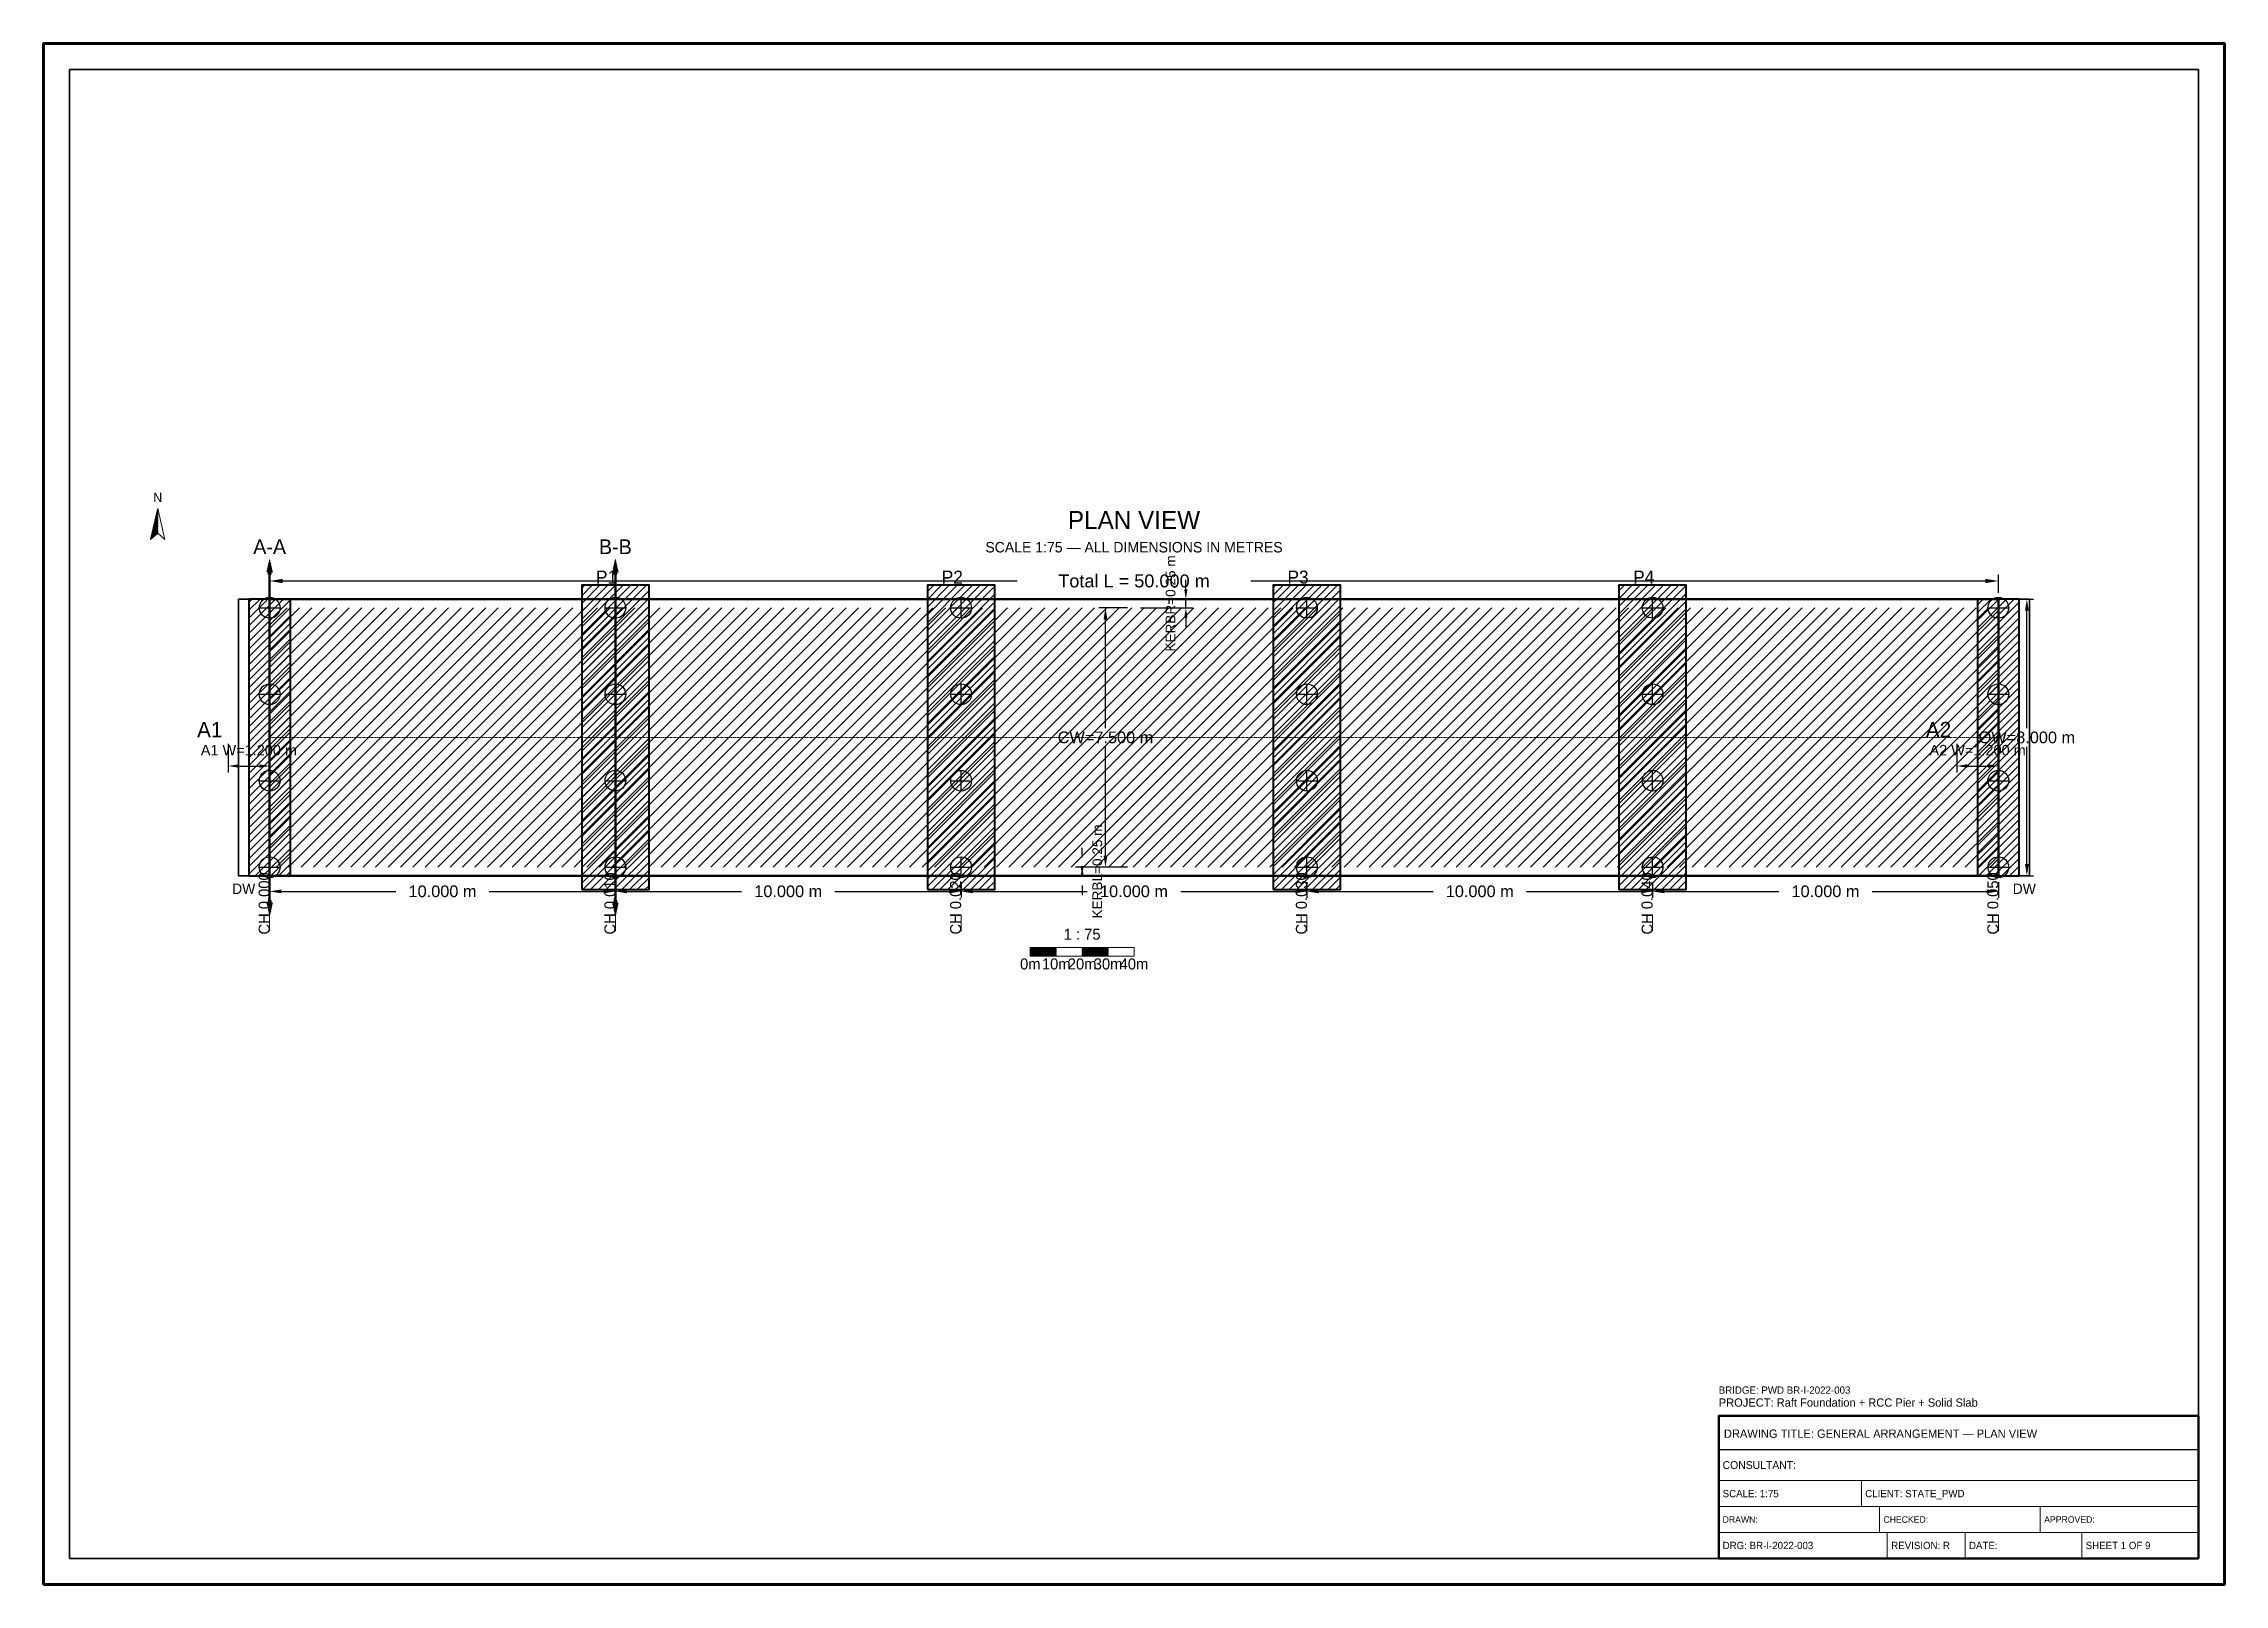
# Model space of a CAD drawing. Header units: metres. Extents: x 0 to 841, y 0 to 594.
import ezdxf
from ezdxf.enums import TextEntityAlignment as Align

# ---------------------------------------------------------------- set-up
doc = ezdxf.new("R2010")
doc.units = ezdxf.units.M
doc.linetypes.add('CENTER', pattern=[1.5, 0.75, -0.25, 0.25, -0.25])
doc.linetypes.add('DASHED', pattern=[0.5, 0.375, -0.125])
for name, color, linetype, lineweight in [('BORDER-INNER', 7, 'Continuous', 35), ('BORDER-OUTER', 7, 'Continuous', 70), ('CIVIL-CHAINAGE', 7, 'Continuous', 18), ('DIM-CHAINAGE', 3, 'Continuous', 18), ('DIM-LINEAR', 3, 'Continuous', 18), ('STRUC-CENTRE', 6, 'CENTER', 18), ('STRUC-HATCHING', 8, 'Continuous', 18), ('STRUC-OUTLINE', 1, 'Continuous', 50), ('STRUC-SECTION', 2, 'Continuous', 35), ('SUB-ABUT', 3, 'Continuous', 35), ('SUB-BEARING', 5, 'Continuous', 25), ('SUB-DIRT-WALL', 3, 'Continuous', 35), ('SUB-PIER', 2, 'Continuous', 35), ('SUPER-DECK', 2, 'Continuous', 50), ('SYM-NORTHARROW', 7, 'Continuous', 18), ('SYM-SCALE', 7, 'Continuous', 13), ('TEXT-GENERAL', 7, 'Continuous', 18), ('TEXT-HEADER', 7, 'Continuous', 25), ('TEXT-SPEC', 7, 'Continuous', 13), ('TEXT-TITLE', 7, 'Continuous', 25), ('TITLEBLK-BOX', 7, 'Continuous', 50), ('TITLEBLK-TEXT', 7, 'Continuous', 18)]:
    doc.layers.add(name, color=color, linetype=linetype, lineweight=lineweight)
doc.styles.add('BRIDGE_STD', font='Arial.ttf')
doc.dimstyles.new('pmb100', dxfattribs={"dimtxt": 2.5, "dimasz": 0.9375, "dimexe": 2.5, "dimexo": 2.5, "dimtad": 0, "dimtih": 1, "dimdec": 0, "dimtxsty": 'BRIDGE_STD', "dimcen": 2.5, "dimazin": 3, "dimtfac": 1, "dimtmove": 0, "dimatfit": 3})

msp = doc.modelspace()

# ---------------------------------------------------------------- hatches: boundary and pattern name
at = {"layer": 'STRUC-HATCHING'}
h = msp.add_hatch(dxfattribs=at)
h.set_pattern_fill('ANSI31', scale=1.06667)
h.paths.add_polyline_path([(87.17, 276.5), (753.83, 276.5), (753.83, 376.5), (87.17, 376.5)])
at = {"layer": 'STRUC-SECTION'}
h = msp.add_hatch(dxfattribs=at)
h.set_pattern_fill('SOLID')
h.paths.add_polyline_path([(86.12, 390.28), (88.22, 390.28), (87.17, 395.08)])
h = msp.add_hatch(dxfattribs=at)
h.set_pattern_fill('SOLID')
h.paths.add_polyline_path([(219.45, 390.28), (221.55, 390.28), (220.5, 395.08)])
h = msp.add_hatch(dxfattribs=at)
h.set_pattern_fill('SOLID')
h.paths.add_polyline_path([(86.12, 262.72), (88.22, 262.72), (87.17, 257.92)])
h = msp.add_hatch(dxfattribs=at)
h.set_pattern_fill('SOLID')
h.paths.add_polyline_path([(219.45, 262.72), (221.55, 262.72), (220.5, 257.92)])
at = {"layer": 'SUB-ABUT'}
h = msp.add_hatch(dxfattribs=at)
h.set_pattern_fill('ANSI31', scale=0.66667)
h.paths.add_polyline_path([(79.17, 273.17), (95.17, 273.17), (95.17, 379.83), (79.17, 379.83)])
h = msp.add_hatch(dxfattribs=at)
h.set_pattern_fill('ANSI31', scale=0.666667)
h.paths.add_polyline_path([(745.83, 273.17), (761.83, 273.17), (761.83, 379.83), (745.83, 379.83)])
at = {"layer": 'SUB-PIER'}
h = msp.add_hatch(dxfattribs=at)
h.set_pattern_fill('ANSI31', scale=0.666667)
h.paths.add_polyline_path([(207.5, 267.83), (233.5, 267.83), (233.5, 385.17), (207.5, 385.17)])
h = msp.add_hatch(dxfattribs=at)
h.set_pattern_fill('ANSI31', scale=0.666667)
h.paths.add_polyline_path([(340.83, 267.83), (366.83, 267.83), (366.83, 385.17), (340.83, 385.17)])
h = msp.add_hatch(dxfattribs=at)
h.set_pattern_fill('ANSI31', scale=0.666667)
h.paths.add_polyline_path([(474.17, 267.83), (500.17, 267.83), (500.17, 385.17), (474.17, 385.17)])
h = msp.add_hatch(dxfattribs=at)
h.set_pattern_fill('ANSI31', scale=0.666667)
h.paths.add_polyline_path([(607.5, 267.83), (633.5, 267.83), (633.5, 385.17), (607.5, 385.17)])
at = {"layer": 'SYM-NORTHARROW'}
h = msp.add_hatch(dxfattribs=at)
h.set_pattern_fill('SOLID')
h.paths.add_polyline_path([(44, 414.83), (41.2, 402.83), (44, 405.23)])
at = {"layer": 'SYM-SCALE'}
h = msp.add_hatch(dxfattribs=at)
h.set_pattern_fill('SOLID')
h.paths.add_polyline_path([(380.5, 242.17), (390.5, 242.17), (390.5, 245.57), (380.5, 245.57)])
h = msp.add_hatch(dxfattribs=at)
h.set_pattern_fill('SOLID')
h.paths.add_polyline_path([(400.5, 242.17), (410.5, 242.17), (410.5, 245.57), (400.5, 245.57)])

# ---------------------------------------------------------------- linework, layer by layer
at = {"layer": 'BORDER-INNER'}
msp.add_lwpolyline([(10, 10), (831, 10), (831, 584), (10, 584), (10, 10)], dxfattribs=at)
at = {"layer": 'BORDER-OUTER'}
msp.add_lwpolyline([(0, 0), (841, 0), (841, 594), (0, 594), (0, 0)], dxfattribs=at)
at = {"layer": 'CIVIL-CHAINAGE'}
for p, q in [((87.17, 258.17), (87.17, 251.79)), ((220.5, 258.17), (220.5, 251.79)), ((353.83, 258.17), (353.83, 251.79)), ((487.17, 258.17), (487.17, 251.79)), ((620.5, 258.17), (620.5, 251.79)), ((753.83, 258.17), (753.83, 251.79))]:
    msp.add_line(p, q, dxfattribs=at)
at = {"layer": 'STRUC-CENTRE'}
msp.add_line((87.17, 326.5), (753.83, 326.5), dxfattribs=at)
at = {"layer": 'STRUC-OUTLINE', "lineweight": 50}
msp.add_lwpolyline([(87.17, 273.17), (87.17, 379.83), (753.83, 379.83), (753.83, 273.17), (87.17, 273.17)], dxfattribs=at)
at = {"layer": 'STRUC-SECTION', "color": 1, "linetype": 'DASHED', "lineweight": 50}
for p, q in [((87.17, 389.83), (87.17, 263.17)), ((220.5, 389.83), (220.5, 263.17))]:
    msp.add_line(p, q, dxfattribs=at)
at = {"layer": 'STRUC-SECTION', "color": 1}
for points in [[(86.72, 389.38), (87.62, 389.38), (87.62, 390.28), (86.72, 390.28), (86.72, 389.38)], [(220.05, 389.38), (220.95, 389.38), (220.95, 390.28), (220.05, 390.28), (220.05, 389.38)], [(86.72, 262.72), (87.62, 262.72), (87.62, 263.62), (86.72, 263.62), (86.72, 262.72)], [(220.05, 262.72), (220.95, 262.72), (220.95, 263.62), (220.05, 263.62), (220.05, 262.72)]]:
    msp.add_lwpolyline(points, dxfattribs=at)
at = {"layer": 'SUB-ABUT', "lineweight": 40}
for points in [[(79.17, 273.17), (95.17, 273.17), (95.17, 379.83), (79.17, 379.83), (79.17, 273.17)], [(745.83, 273.17), (761.83, 273.17), (761.83, 379.83), (745.83, 379.83), (745.83, 273.17)]]:
    msp.add_lwpolyline(points, dxfattribs=at)
at = {"layer": 'SUB-BEARING'}
for p, q in [((87.17, 372.5), (87.17, 380.5)), ((220.5, 372.5), (220.5, 380.5)), ((353.83, 372.5), (353.83, 380.5)), ((487.17, 372.5), (487.17, 380.5)), ((620.5, 372.5), (620.5, 380.5)), ((753.83, 372.5), (753.83, 380.5)), ((83.17, 376.5), (91.17, 376.5)), ((216.5, 376.5), (224.5, 376.5)), ((349.83, 376.5), (357.83, 376.5)), ((483.17, 376.5), (491.17, 376.5)), ((616.5, 376.5), (624.5, 376.5)), ((749.83, 376.5), (757.83, 376.5)), ((87.17, 339.17), (87.17, 347.17)), ((220.5, 339.17), (220.5, 347.17)), ((353.83, 339.17), (353.83, 347.17)), ((487.17, 339.17), (487.17, 347.17)), ((620.5, 339.17), (620.5, 347.17)), ((753.83, 339.17), (753.83, 347.17)), ((83.17, 343.17), (91.17, 343.17)), ((216.5, 343.17), (224.5, 343.17)), ((349.83, 343.17), (357.83, 343.17)), ((483.17, 343.17), (491.17, 343.17)), ((616.5, 343.17), (624.5, 343.17)), ((749.83, 343.17), (757.83, 343.17)), ((87.17, 305.83), (87.17, 313.83)), ((220.5, 305.83), (220.5, 313.83)), ((353.83, 305.83), (353.83, 313.83)), ((487.17, 305.83), (487.17, 313.83)), ((620.5, 305.83), (620.5, 313.83)), ((753.83, 305.83), (753.83, 313.83)), ((83.17, 309.83), (91.17, 309.83)), ((216.5, 309.83), (224.5, 309.83)), ((349.83, 309.83), (357.83, 309.83)), ((483.17, 309.83), (491.17, 309.83)), ((616.5, 309.83), (624.5, 309.83)), ((749.83, 309.83), (757.83, 309.83)), ((87.17, 272.5), (87.17, 280.5)), ((220.5, 272.5), (220.5, 280.5)), ((353.83, 272.5), (353.83, 280.5)), ((487.17, 272.5), (487.17, 280.5)), ((620.5, 272.5), (620.5, 280.5)), ((753.83, 272.5), (753.83, 280.5)), ((83.17, 276.5), (91.17, 276.5)), ((216.5, 276.5), (224.5, 276.5)), ((349.83, 276.5), (357.83, 276.5)), ((483.17, 276.5), (491.17, 276.5)), ((616.5, 276.5), (624.5, 276.5)), ((749.83, 276.5), (757.83, 276.5))]:
    msp.add_line(p, q, dxfattribs=at)
for centre in [(87.17, 376.5), (220.5, 376.5), (353.83, 376.5), (487.17, 376.5), (620.5, 376.5), (753.83, 376.5), (87.17, 343.17), (220.5, 343.17), (353.83, 343.17), (487.17, 343.17), (620.5, 343.17), (753.83, 343.17), (87.17, 309.83), (220.5, 309.83), (353.83, 309.83), (487.17, 309.83), (620.5, 309.83), (753.83, 309.83), (87.17, 276.5), (220.5, 276.5), (353.83, 276.5), (487.17, 276.5), (620.5, 276.5), (753.83, 276.5)]:
    msp.add_circle(centre, 4, dxfattribs=at)
at = {"layer": 'SUB-DIRT-WALL', "lineweight": 35}
for points in [[(75.17, 273.17), (79.17, 273.17), (79.17, 379.83), (75.17, 379.83), (75.17, 273.17)], [(761.83, 273.17), (765.83, 273.17), (765.83, 379.83), (761.83, 379.83), (761.83, 273.17)]]:
    msp.add_lwpolyline(points, dxfattribs=at)
at = {"layer": 'SUB-PIER', "lineweight": 40}
for points in [[(207.5, 267.83), (233.5, 267.83), (233.5, 385.17), (207.5, 385.17), (207.5, 267.83)], [(340.83, 267.83), (366.83, 267.83), (366.83, 385.17), (340.83, 385.17), (340.83, 267.83)], [(474.17, 267.83), (500.17, 267.83), (500.17, 385.17), (474.17, 385.17), (474.17, 267.83)], [(607.5, 267.83), (633.5, 267.83), (633.5, 385.17), (607.5, 385.17), (607.5, 267.83)]]:
    msp.add_lwpolyline(points, dxfattribs=at)
at = {"layer": 'SUPER-DECK', "lineweight": 30}
msp.add_lwpolyline([(87.17, 273.17), (87.17, 379.83), (753.83, 379.83), (753.83, 273.17), (87.17, 273.17)], dxfattribs=at)
at = {"layer": 'SYM-NORTHARROW'}
msp.add_lwpolyline([(44, 414.83), (41.2, 402.83), (44, 405.23), (46.8, 402.83), (44, 414.83)], dxfattribs=at)
at = {"layer": 'SYM-SCALE'}
msp.add_lwpolyline([(380.5, 242.17), (420.5, 242.17), (420.5, 245.57), (380.5, 245.57), (380.5, 242.17)], dxfattribs=at)
at = {"layer": 'TITLEBLK-BOX', "lineweight": 50}
msp.add_lwpolyline([(646, 10), (831, 10), (831, 65), (646, 65), (646, 10)], dxfattribs=at)
at = {"layer": 'TITLEBLK-BOX', "lineweight": 30}
msp.add_lwpolyline([(646, 52), (831, 52), (831, 65), (646, 65), (646, 52)], dxfattribs=at)
at = {"layer": 'TITLEBLK-BOX', "lineweight": 18}
for points in [[(646, 40), (831, 40), (831, 52), (646, 52), (646, 40)], [(646, 30), (701, 30), (701, 40), (646, 40), (646, 30)], [(701, 30), (831, 30), (831, 40), (701, 40), (701, 30)], [(646, 20), (708, 20), (708, 30), (646, 30), (646, 20)], [(708, 20), (770, 20), (770, 30), (708, 30), (708, 20)], [(770, 20), (831, 20), (831, 30), (770, 30), (770, 20)], [(646, 10), (711, 10), (711, 20), (646, 20), (646, 10)], [(711, 10), (741, 10), (741, 20), (711, 20), (711, 10)], [(741, 10), (786, 10), (786, 20), (741, 20), (741, 10)], [(786, 10), (831, 10), (831, 20), (786, 20), (786, 10)]]:
    msp.add_lwpolyline(points, dxfattribs=at)

# ---------------------------------------------------------------- texts
at = {"layer": 'DIM-CHAINAGE'}
for s, p in [('CH 0.000', (87.17, 250.52)), ('CH 0.010', (220.5, 250.52)), ('CH 0.020', (353.83, 250.52)), ('CH 0.030', (487.17, 250.52)), ('CH 0.040', (620.5, 250.52)), ('CH 0.050', (753.83, 250.52))]:
    msp.add_text(s, height=4.25, rotation=90, dxfattribs=at).set_placement(p)
at = {"layer": 'SYM-NORTHARROW'}
msp.add_text('N', height=3.6, dxfattribs=at).set_placement((44, 417.23), align=Align.CENTER)
at = {"layer": 'TEXT-GENERAL'}
for s, height, p in [('P1', 5, (213, 385.83)), ('P2', 5, (346.33, 385.83)), ('P3', 5, (479.67, 385.83)), ('P4', 5, (613, 385.83)), ('A1', 6, (59.17, 326.5)), ('A2', 6, (725.83, 326.5))]:
    msp.add_text(s, height=height, dxfattribs=at).set_placement(p)
for s, p in [('1 : 75', (400.5, 248.54)), ('0m', (380.5, 237.07)), ('10m', (390.5, 237.07)), ('20m', (400.5, 237.07)), ('30m', (410.5, 237.07)), ('40m', (420.5, 237.07))]:
    msp.add_text(s, height=4.25, dxfattribs=at).set_placement(p, align=Align.CENTER)
at = {"layer": 'TEXT-HEADER'}
msp.add_text('PLAN VIEW', height=7, dxfattribs=at).set_placement((420.5, 406.83), align=Align.CENTER)
at = {"layer": 'TEXT-HEADER', "color": 1}
for s, p in [('A-A', (87.17, 397.18)), ('B-B', (220.5, 397.18))]:
    msp.add_text(s, height=5.7, dxfattribs=at).set_placement(p, align=Align.CENTER)
at = {"layer": 'TEXT-SPEC', "color": 8}
msp.add_text('SCALE 1:75 — ALL DIMENSIONS IN METRES', height=4.05, dxfattribs=at).set_placement((420.5, 397.83), align=Align.CENTER)
at = {"layer": 'TEXT-SPEC'}
for p in [(77.17, 266.17), (763.83, 266.17)]:
    msp.add_text('DW', height=4, dxfattribs=at).set_placement(p, align=Align.CENTER)
at = {"layer": 'TEXT-TITLE'}
for s, p in [('PROJECT: Raft Foundation + RCC Pier + Solid Slab', (646, 68.5)), ('DRAWING TITLE: GENERAL ARRANGEMENT — PLAN VIEW', (648, 56.5))]:
    msp.add_text(s, height=3.2, dxfattribs=at).set_placement(p)
at = {"layer": 'TITLEBLK-TEXT'}
for s, height, p in [('BRIDGE: PWD BR-I-2022-003', 2.8, (646, 73.5)), ('CONSULTANT: ', 3, (647.5, 44.5)), ('SCALE: 1:75', 2.8, (647.5, 33.6)), ('CLIENT: STATE_PWD', 2.8, (702.5, 33.6)), ('DRAWN: ', 2.5, (647.5, 23.75)), ('CHECKED: ', 2.5, (709.5, 23.75)), ('APPROVED: ', 2.5, (771.5, 23.75)), ('DRG: BR-I-2022-003', 2.8, (647.5, 13.6)), ('REVISION: R', 2.8, (712.5, 13.6)), ('DATE: ', 2.8, (742.5, 13.6)), ('SHEET 1 OF 9', 2.8, (787.5, 13.6))]:
    msp.add_text(s, height=height, dxfattribs=at).set_placement(p)

# ---------------------------------------------------------------- dimensions: what is measured, and where the dimension line sits
at = {"layer": 'DIM-LINEAR'}
for base, p1, p2, text, override in [((87.17, 386.83), (87.17, 379.83), (753.83, 379.83), 'Total L = 50.000 m', {"dimtxt": 5, "dimasz": 5, "dimgap": 2, "dimclrt": 3}), ((71.17, 315.5), (71.17, 326.5), (87.17, 326.5), 'A1 W=1.200 m', {"dimtxt": 4, "dimasz": 4, "dimgap": 1.6, "dimclrt": 3}), ((737.83, 315.5), (737.83, 326.5), (753.83, 326.5), 'A2 W=1.200 m', {"dimtxt": 4, "dimasz": 4, "dimgap": 1.6, "dimclrt": 3}), ((87.17, 267.17), (87.17, 273.17), (220.5, 273.17), '10.000 m', {"dimtxt": 4.5, "dimasz": 4.5, "dimgap": 1.8, "dimclrt": 3}), ((220.5, 267.17), (220.5, 273.17), (353.83, 273.17), '10.000 m', {"dimtxt": 4.5, "dimasz": 4.5, "dimgap": 1.8, "dimclrt": 3}), ((353.83, 267.17), (353.83, 273.17), (487.17, 273.17), '10.000 m', {"dimtxt": 4.5, "dimasz": 4.5, "dimgap": 1.8, "dimclrt": 3}), ((487.17, 267.17), (487.17, 273.17), (620.5, 273.17), '10.000 m', {"dimtxt": 4.5, "dimasz": 4.5, "dimgap": 1.8, "dimclrt": 3}), ((620.5, 267.17), (620.5, 273.17), (753.83, 273.17), '10.000 m', {"dimtxt": 4.5, "dimasz": 4.5, "dimgap": 1.8, "dimclrt": 3})]:
    msp.add_linear_dim(base=base, p1=p1, p2=p2, text=text, dimstyle='pmb100', override=override, dxfattribs=at).render()
for base, p1, p2, text, override in [((440.5, 376.5), (420.5, 376.5), (420.5, 379.83), 'KERBR=0.25 m', {"dimtxt": 3.75, "dimasz": 3.75, "dimgap": 1.5, "dimclrt": 3}), ((764.83, 273.17), (753.83, 273.17), (753.83, 379.83), 'OW=8.000 m', {"dimtxt": 4.5, "dimasz": 4.5, "dimgap": 1.8, "dimclrt": 3}), ((409.5, 276.5), (420.5, 276.5), (420.5, 376.5), 'CW=7.500 m', {"dimtxt": 4.5, "dimasz": 4.5, "dimgap": 1.8, "dimclrt": 3}), ((400.5, 276.5), (420.5, 276.5), (420.5, 273.17), 'KERBL=0.25 m', {"dimtxt": 3.75, "dimasz": 3.75, "dimgap": 1.5, "dimclrt": 3})]:
    msp.add_linear_dim(base=base, p1=p1, p2=p2, angle=90, text=text, dimstyle='pmb100', override=override, dxfattribs=at).render()

doc.saveas('drawing.dxf')
